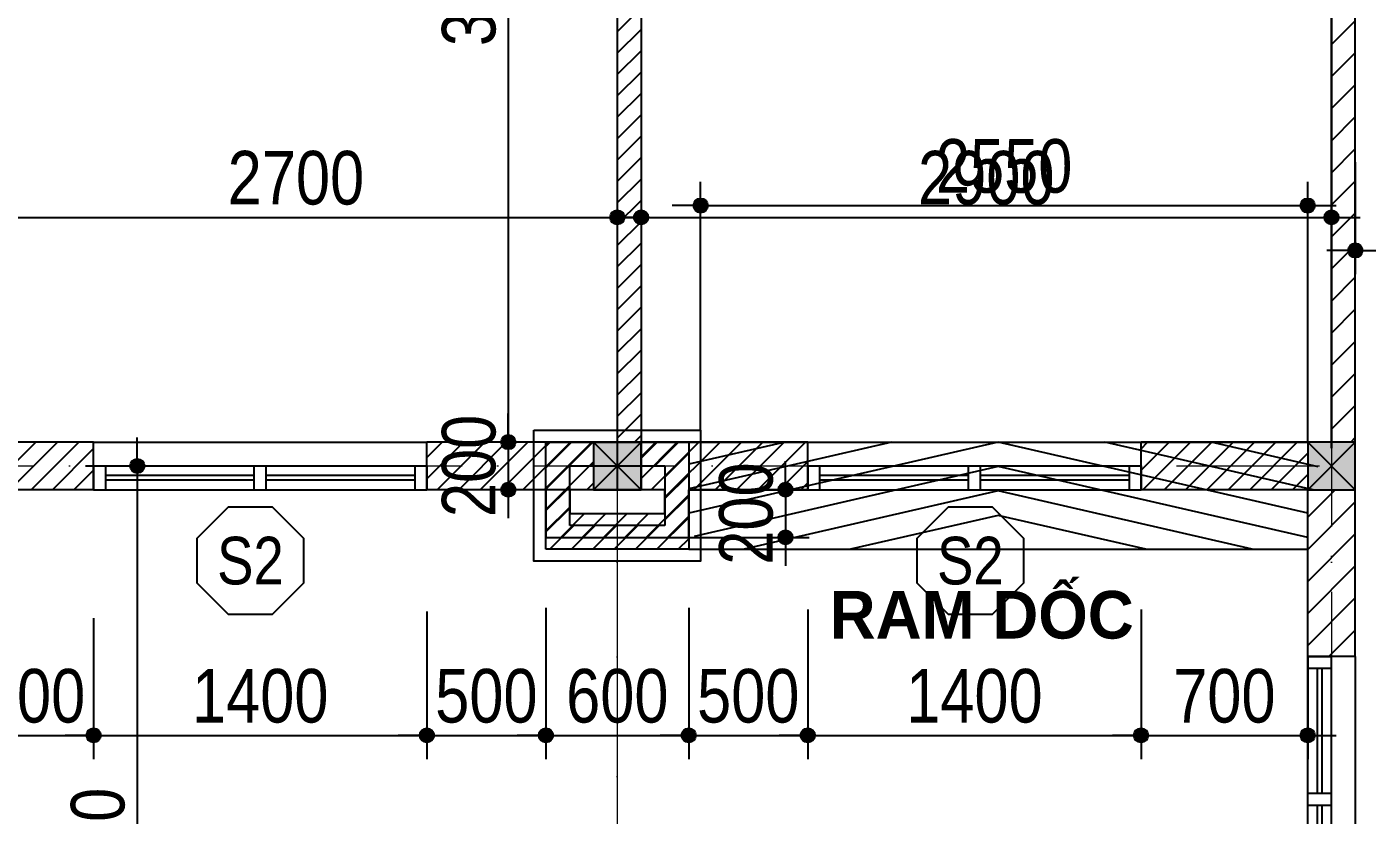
# Model space of a CAD drawing. Header units: millimetres. Extents: x 1201 to 176852, y 279 to 65351.
# Drawn here: x 27449 to 33079, y 11081 to 14392 of the extents above; entities that cross this region are included whole.
import ezdxf
from ezdxf.enums import TextEntityAlignment as Align

# ---------------------------------------------------------------- set-up
doc = ezdxf.new("R2010")
doc.units = ezdxf.units.MM
doc.linetypes.add('ACAD_ISO10W100', pattern=[18, 12, -3, 0, -3])
for name, color, linetype in [('009', 251, 'Continuous'), ('DIM', 1, 'Continuous'), ('DOOR', 20, 'Continuous'), ('HACTH', 8, 'Continuous'), ('MEDIUM', 2, 'Continuous'), ('TAGS', 60, 'Continuous'), ('TEXT', 7, 'Continuous'), ('TUONG', 131, 'Continuous'), ('WALL', 4, 'Continuous')]:
    doc.layers.add(name, color=color, linetype=linetype)
doc.layers.add('NET-THAY', color=2, linetype='Continuous', lineweight=13)
doc.layers.add('TRUC', color=24, linetype='Continuous', lineweight=0)
doc.styles.add('HEL-CONDENSE', font='')
doc.styles.add('SWISS-CONDENSE', font='')
doc.styles.add('VNI-HELVE-CONDENSEN', font='')
doc.styles.get('HEL-CONDENSE').set_extended_font_data('VNI-Helve-Condense')
doc.styles.get('SWISS-CONDENSE').set_extended_font_data('VNI-Swiss-Condense')
doc.styles.get('VNI-HELVE-CONDENSEN').set_extended_font_data('VNI-Helve-Condense')
doc.dimstyles.new('D100', dxfattribs={"dimtxt": 225, "dimasz": 1.2, "dimexe": 100, "dimexo": 0, "dimgap": 50, "dimtad": 1, "dimdec": 0, "dimzin": 13, "dimdsep": 46, "dimtxsty": 'HEL-CONDENSE', "dimblk": 'D50', "dimcen": 0, "dimclrd": 1, "dimclre": 1, "dimclrt": 7, "dimadec": 0, "dimazin": 0, "dimtfac": 1, "dimtdec": 0, "dimtmove": 0, "dimatfit": 3, "dimldrblk": 'D50', "dimfxl": 1, "dimtolj": 1, "dimtzin": 13, "dimarcsym": 0})
pattern_1 = [(45, (-1293072.07, -361212.86), (-44.9012806, 44.9012806), [])]

# ---------------------------------------------------------------- blocks, each defined once
blk = doc.blocks.new('A$C225A2996')
at = {"layer": 'WALL'}
blk.add_hatch(color=4, dxfattribs=at).paths.add_polyline_path([(531.4, 81.6), (731.4, 81.6), (731.4, 281.6), (531.4, 281.6)])
at = {"layer": 'WALL', "color": 4}
for p, q in [((531.4, 281.6), (731.4, 81.6)), ((531.4, 81.6), (731.4, 281.6))]:
    blk.add_line(p, q, dxfattribs=at)
blk.add_lwpolyline([(531.4, 81.6), (731.4, 81.6), (731.4, 281.6), (531.4, 281.6)], close=True, dxfattribs=at)
blk = doc.blocks.new('D50')
at = {"layer": 'DIM'}
blk.add_hatch(color=256, dxfattribs=at).paths.add_polyline_path([(25, 0, 1), (-25, 0, 1)])
blk.add_line((25, 0), (100, 0), dxfattribs=at)
blk.add_circle((0, 0), 25, dxfattribs=at)
blk = doc.blocks.new('*D103')
at = {"layer": 'DEFPOINTS', "color": 0, "transparency": 16777216}
for p in [(32829.1, 13641.4), (30279.1, 12697.7), (32829.1, 12647.7)]:
    blk.add_point(p, dxfattribs=at)
at = {"layer": 'DIM', "color": 1, "lineweight": -2, "transparency": 16777216}
for p, q in [((30279.1, 12697.7), (30279.1, 13741.4)), ((32829.1, 12647.7), (32829.1, 13741.4)), ((30280.3, 13641.4), (32827.9, 13641.4))]:
    blk.add_line(p, q, dxfattribs=at)
at = {"layer": 'DIM', "color": 1, "lineweight": -2, "transparency": 16777216, "xscale": 1.199999999999999, "yscale": 1.199999999999999, "zscale": 1.199999999999999, "rotation": 180}
blk.add_blockref('D50', (30279.1, 13641.4), dxfattribs=at)
at = {"layer": 'DIM', "color": 1, "lineweight": -2, "transparency": 16777216, "xscale": 1.199999999999999, "yscale": 1.199999999999999, "zscale": 1.199999999999999}
blk.add_blockref('D50', (32829.1, 13641.4), dxfattribs=at)
at = {"layer": 'DIM', "color": 7, "transparency": 16777216, "insert": (31554.1, 13806.3), "char_height": 225, "attachment_point": 5, "style": 'HEL-CONDENSE'}
blk.add_mtext('\\A1;2550', dxfattribs=at)
blk = doc.blocks.new('s11')
at = {"layer": 'DOOR'}
for p, q in [((0, 0), (0, -100)), ((1400, 0), (0, 0)), ((50, 0), (50, -100)), ((1350, 0), (1350, -100)), ((1400, 0), (1400, -100)), ((1400, -100), (0, -100))]:
    blk.add_line(p, q, dxfattribs=at)
at = {"layer": 'DOOR', "linetype": 'ByBlock', "lineweight": -2}
for p, q in [((675, -100), (675, 0)), ((725, -100), (725, 0))]:
    blk.add_line(p, q, dxfattribs=at)
at = {"layer": 'DOOR', "color": 251}
for p, q in [((50, -40), (675, -40)), ((725, -40), (1350, -40)), ((50, -60), (675, -60)), ((725, -60), (1350, -60))]:
    blk.add_line(p, q, dxfattribs=at)
blk = doc.blocks.new('A$C1CA434F2')
at = {"layer": 'DOOR'}
for p, q in [((-289.1, -309.3), (-289.1, -409.3)), ((-289.1, -309.3), (2110.9, -309.3)), ((-239.1, -309.3), (-239.1, -409.3)), ((885.9, -309.3), (885.9, -409.3)), ((935.9, -309.3), (935.9, -409.3)), ((1486.2, -309.3), (1486.2, -409.3)), ((1536.2, -309.3), (1536.2, -409.3)), ((2060.9, -309.3), (2060.9, -409.3)), ((2110.9, -309.3), (2110.9, -409.3)), ((-289.1, -409.3), (2110.9, -409.3))]:
    blk.add_line(p, q, dxfattribs=at)
at = {"layer": 'DOOR', "linetype": 'ByBlock', "lineweight": -2}
for p, q in [((285.2, -409.3), (285.2, -309.3)), ((335.2, -409.3), (335.2, -309.3))]:
    blk.add_line(p, q, dxfattribs=at)
at = {"layer": 'DOOR', "color": 251}
for p, q in [((285.2, -349.3), (-239.1, -349.3)), ((285.2, -369.3), (-239.1, -369.3)), ((885.9, -349.3), (335.2, -349.3)), ((885.9, -369.3), (335.2, -369.3)), ((1486.2, -349.3), (935.9, -349.3)), ((1486.2, -369.3), (935.9, -369.3)), ((2060.9, -349.3), (1536.2, -349.3)), ((2060.9, -369.3), (1536.2, -369.3))]:
    blk.add_line(p, q, dxfattribs=at)
blk = doc.blocks.new('KH-CUADI')
at = {"layer": 'TAGS'}
blk.add_lwpolyline([(-124.3, 300), (-300, 124.3), (-300, -124.3), (-124.3, -300), (124.3, -300), (300, -124.3), (300, 124.3), (124.3, 300)], close=True, dxfattribs=at)
at = {"layer": 'TAGS', "style": 'VNI-HELVE-CONDENSEN'}
blk.add_attdef('D', text='', height=300, dxfattribs=at).set_placement((0, 0), align=Align.MIDDLE)
blk = doc.blocks.new('*D673')
at = {"layer": 'DEFPOINTS', "color": 0, "transparency": 16777216}
for p in [(27229.1, 11903.8), (27729.1, 11907.7), (27729.1, 11416)]:
    blk.add_point(p, dxfattribs=at)
at = {"layer": 'DIM', "color": 1, "lineweight": -2, "transparency": 16777216}
for p, q in [((27229.1, 11903.8), (27229.1, 11316)), ((27729.1, 11907.7), (27729.1, 11316)), ((27230.3, 11416), (27727.9, 11416))]:
    blk.add_line(p, q, dxfattribs=at)
at = {"layer": 'DIM', "color": 1, "lineweight": -2, "transparency": 16777216, "xscale": 1.199999999999999, "yscale": 1.199999999999999, "zscale": 1.199999999999999, "rotation": 180}
blk.add_blockref('D50', (27229.1, 11416), dxfattribs=at)
at = {"layer": 'DIM', "color": 1, "lineweight": -2, "transparency": 16777216, "xscale": 1.199999999999999, "yscale": 1.199999999999999, "zscale": 1.199999999999999}
blk.add_blockref('D50', (27729.1, 11416), dxfattribs=at)
at = {"layer": 'DIM', "color": 7, "transparency": 16777216, "insert": (27479.1, 11580.9), "char_height": 225, "attachment_point": 5, "style": 'HEL-CONDENSE'}
blk.add_mtext('\\A1;500', dxfattribs=at)
blk = doc.blocks.new('*D674')
at = {"layer": 'DEFPOINTS', "color": 0, "transparency": 16777216}
for p in [(27729.1, 11907.7), (29129.1, 11935.9), (29129.1, 11416)]:
    blk.add_point(p, dxfattribs=at)
at = {"layer": 'DIM', "color": 1, "lineweight": -2, "transparency": 16777216}
for p, q in [((27729.1, 11907.7), (27729.1, 11316)), ((29129.1, 11935.9), (29129.1, 11316)), ((27730.3, 11416), (29127.9, 11416))]:
    blk.add_line(p, q, dxfattribs=at)
at = {"layer": 'DIM', "color": 1, "lineweight": -2, "transparency": 16777216, "xscale": 1.199999999999999, "yscale": 1.199999999999999, "zscale": 1.199999999999999, "rotation": 180}
blk.add_blockref('D50', (27729.1, 11416), dxfattribs=at)
at = {"layer": 'DIM', "color": 1, "lineweight": -2, "transparency": 16777216, "xscale": 1.199999999999999, "yscale": 1.199999999999999, "zscale": 1.199999999999999}
blk.add_blockref('D50', (29129.1, 11416), dxfattribs=at)
at = {"layer": 'DIM', "color": 7, "transparency": 16777216, "insert": (28429.1, 11580.9), "char_height": 225, "attachment_point": 5, "style": 'HEL-CONDENSE'}
blk.add_mtext('\\A1;1400', dxfattribs=at)
blk = doc.blocks.new('*D675')
at = {"layer": 'DEFPOINTS', "color": 0, "transparency": 16777216}
for p in [(29629.1, 11952.3), (29129.1, 11935.9), (29629.1, 11416)]:
    blk.add_point(p, dxfattribs=at)
at = {"layer": 'DIM', "color": 1, "lineweight": -2, "transparency": 16777216}
for p, q in [((29629.1, 11952.3), (29629.1, 11316)), ((29129.1, 11935.9), (29129.1, 11316)), ((29130.3, 11416), (29627.9, 11416))]:
    blk.add_line(p, q, dxfattribs=at)
at = {"layer": 'DIM', "color": 1, "lineweight": -2, "transparency": 16777216, "xscale": 1.199999999999999, "yscale": 1.199999999999999, "zscale": 1.199999999999999, "rotation": 180}
blk.add_blockref('D50', (29129.1, 11416), dxfattribs=at)
at = {"layer": 'DIM', "color": 1, "lineweight": -2, "transparency": 16777216, "xscale": 1.199999999999999, "yscale": 1.199999999999999, "zscale": 1.199999999999999}
blk.add_blockref('D50', (29629.1, 11416), dxfattribs=at)
at = {"layer": 'DIM', "color": 7, "transparency": 16777216, "insert": (29379.1, 11580.9), "char_height": 225, "attachment_point": 5, "style": 'HEL-CONDENSE'}
blk.add_mtext('\\A1;500', dxfattribs=at)
blk = doc.blocks.new('*D676')
at = {"layer": 'DEFPOINTS', "color": 0, "transparency": 16777216}
for p in [(29629.1, 11952.3), (30229.1, 11952.3), (30229.1, 11416)]:
    blk.add_point(p, dxfattribs=at)
at = {"layer": 'DIM', "color": 1, "lineweight": -2, "transparency": 16777216}
for p, q in [((29629.1, 11952.3), (29629.1, 11316)), ((30229.1, 11952.3), (30229.1, 11316)), ((29630.3, 11416), (30227.9, 11416))]:
    blk.add_line(p, q, dxfattribs=at)
at = {"layer": 'DIM', "color": 1, "lineweight": -2, "transparency": 16777216, "xscale": 1.199999999999999, "yscale": 1.199999999999999, "zscale": 1.199999999999999, "rotation": 180}
blk.add_blockref('D50', (29629.1, 11416), dxfattribs=at)
at = {"layer": 'DIM', "color": 1, "lineweight": -2, "transparency": 16777216, "xscale": 1.199999999999999, "yscale": 1.199999999999999, "zscale": 1.199999999999999}
blk.add_blockref('D50', (30229.1, 11416), dxfattribs=at)
at = {"layer": 'DIM', "color": 7, "transparency": 16777216, "insert": (29929.1, 11580.9), "char_height": 225, "attachment_point": 5, "style": 'HEL-CONDENSE'}
blk.add_mtext('\\A1;600', dxfattribs=at)
blk = doc.blocks.new('*D677')
at = {"layer": 'DEFPOINTS', "color": 0, "transparency": 16777216}
for p in [(30229.1, 11952.3), (30729.1, 11944.4), (30729.1, 11416)]:
    blk.add_point(p, dxfattribs=at)
at = {"layer": 'DIM', "color": 1, "lineweight": -2, "transparency": 16777216}
for p, q in [((30229.1, 11952.3), (30229.1, 11316)), ((30729.1, 11944.4), (30729.1, 11316)), ((30230.3, 11416), (30727.9, 11416))]:
    blk.add_line(p, q, dxfattribs=at)
at = {"layer": 'DIM', "color": 1, "lineweight": -2, "transparency": 16777216, "xscale": 1.199999999999999, "yscale": 1.199999999999999, "zscale": 1.199999999999999, "rotation": 180}
blk.add_blockref('D50', (30229.1, 11416), dxfattribs=at)
at = {"layer": 'DIM', "color": 1, "lineweight": -2, "transparency": 16777216, "xscale": 1.199999999999999, "yscale": 1.199999999999999, "zscale": 1.199999999999999}
blk.add_blockref('D50', (30729.1, 11416), dxfattribs=at)
at = {"layer": 'DIM', "color": 7, "transparency": 16777216, "insert": (30479.1, 11580.9), "char_height": 225, "attachment_point": 5, "style": 'HEL-CONDENSE'}
blk.add_mtext('\\A1;500', dxfattribs=at)
blk = doc.blocks.new('*D678')
at = {"layer": 'DEFPOINTS', "color": 0, "transparency": 16777216}
for p in [(30729.1, 11944.4), (32129.1, 11944.4), (32129.1, 11416)]:
    blk.add_point(p, dxfattribs=at)
at = {"layer": 'DIM', "color": 1, "lineweight": -2, "transparency": 16777216}
for p, q in [((30729.1, 11944.4), (30729.1, 11316)), ((32129.1, 11944.4), (32129.1, 11316)), ((30730.3, 11416), (32127.9, 11416))]:
    blk.add_line(p, q, dxfattribs=at)
at = {"layer": 'DIM', "color": 1, "lineweight": -2, "transparency": 16777216, "xscale": 1.199999999999999, "yscale": 1.199999999999999, "zscale": 1.199999999999999, "rotation": 180}
blk.add_blockref('D50', (30729.1, 11416), dxfattribs=at)
at = {"layer": 'DIM', "color": 1, "lineweight": -2, "transparency": 16777216, "xscale": 1.199999999999999, "yscale": 1.199999999999999, "zscale": 1.199999999999999}
blk.add_blockref('D50', (32129.1, 11416), dxfattribs=at)
at = {"layer": 'DIM', "color": 7, "transparency": 16777216, "insert": (31429.1, 11580.9), "char_height": 225, "attachment_point": 5, "style": 'HEL-CONDENSE'}
blk.add_mtext('\\A1;1400', dxfattribs=at)
blk = doc.blocks.new('*D679')
at = {"layer": 'DEFPOINTS', "color": 0, "transparency": 16777216}
for p in [(32129.1, 11944.4), (32829.1, 11747.7), (32829.1, 11416)]:
    blk.add_point(p, dxfattribs=at)
at = {"layer": 'DIM', "color": 1, "lineweight": -2, "transparency": 16777216}
for p, q in [((32129.1, 11944.4), (32129.1, 11316)), ((32829.1, 11747.7), (32829.1, 11316)), ((32130.3, 11416), (32827.9, 11416))]:
    blk.add_line(p, q, dxfattribs=at)
at = {"layer": 'DIM', "color": 1, "lineweight": -2, "transparency": 16777216, "xscale": 1.199999999999999, "yscale": 1.199999999999999, "zscale": 1.199999999999999, "rotation": 180}
blk.add_blockref('D50', (32129.1, 11416), dxfattribs=at)
at = {"layer": 'DIM', "color": 1, "lineweight": -2, "transparency": 16777216, "xscale": 1.199999999999999, "yscale": 1.199999999999999, "zscale": 1.199999999999999}
blk.add_blockref('D50', (32829.1, 11416), dxfattribs=at)
at = {"layer": 'DIM', "color": 7, "transparency": 16777216, "insert": (32479.1, 11580.9), "char_height": 225, "attachment_point": 5, "style": 'HEL-CONDENSE'}
blk.add_mtext('\\A1;700', dxfattribs=at)
blk = doc.blocks.new('*D693')
at = {"layer": 'DEFPOINTS', "color": 0, "transparency": 16777216}
for p in [(29619.9, 16547.7), (29471.2, 12647.7), (29671.8, 12647.7)]:
    blk.add_point(p, dxfattribs=at)
at = {"layer": 'DIM', "color": 1, "lineweight": -2, "transparency": 16777216}
for p, q in [((29619.9, 16547.7), (29371.2, 16547.7)), ((29471.2, 16546.5), (29471.2, 12648.9)), ((29671.8, 12647.7), (29371.2, 12647.7))]:
    blk.add_line(p, q, dxfattribs=at)
at = {"layer": 'DIM', "color": 1, "lineweight": -2, "transparency": 16777216, "xscale": 1.199999999999999, "yscale": 1.199999999999999, "zscale": 1.199999999999999}
for p, rotation in [((29471.2, 16547.7), 90), ((29471.2, 12647.7), 270)]:
    blk.add_blockref('D50', p, dxfattribs=dict(at, rotation=rotation))
at = {"layer": 'DIM', "color": 7, "transparency": 16777216, "insert": (29306.3, 14597.7), "char_height": 225, "attachment_point": 5, "rotation": 90, "style": 'HEL-CONDENSE'}
blk.add_mtext('\\A1;3900', dxfattribs=at)
blk = doc.blocks.new('*D694')
at = {"layer": 'DEFPOINTS', "color": 0, "transparency": 16777216}
for p in [(29671.8, 12647.7), (29471.2, 12447.7), (29778.8, 12447.7)]:
    blk.add_point(p, dxfattribs=at)
at = {"layer": 'DIM', "color": 1, "lineweight": -2, "transparency": 16777216}
for p, q in [((29671.8, 12647.7), (29371.2, 12647.7)), ((29471.2, 12646.5), (29471.2, 12448.9)), ((29778.8, 12447.7), (29371.2, 12447.7))]:
    blk.add_line(p, q, dxfattribs=at)
at = {"layer": 'DIM', "color": 1, "lineweight": -2, "transparency": 16777216, "xscale": 1.199999999999999, "yscale": 1.199999999999999, "zscale": 1.199999999999999}
for p, rotation in [((29471.2, 12647.7), 90), ((29471.2, 12447.7), 270)]:
    blk.add_blockref('D50', p, dxfattribs=dict(at, rotation=rotation))
at = {"layer": 'DIM', "color": 7, "transparency": 16777216, "insert": (29306.3, 12547.7), "char_height": 225, "attachment_point": 5, "rotation": 90, "style": 'HEL-CONDENSE'}
blk.add_mtext('\\A1;200', dxfattribs=at)
blk = doc.blocks.new('*D519')
at = {"layer": 'DEFPOINTS', "color": 0, "transparency": 16777216}
for p in [(27695.3, 12547.7), (27533, 10447.7), (27912.7, 10447.7)]:
    blk.add_point(p, dxfattribs=at)
at = {"layer": 'DIM', "color": 1, "lineweight": -2, "transparency": 16777216}
for p, q in [((27695.3, 12547.7), (28012.7, 12547.7)), ((27912.7, 12546.5), (27912.7, 10448.9)), ((27533, 10447.7), (28012.7, 10447.7))]:
    blk.add_line(p, q, dxfattribs=at)
at = {"layer": 'DIM', "color": 1, "lineweight": -2, "transparency": 16777216, "xscale": 1.199999999999999, "yscale": 1.199999999999999, "zscale": 1.199999999999999}
for p, rotation in [((27912.7, 12547.7), 90), ((27912.7, 10447.7), 270)]:
    blk.add_blockref('D50', p, dxfattribs=dict(at, rotation=rotation))
at = {"layer": 'DIM', "color": 7, "transparency": 16777216, "insert": (27747.8, 10909.4), "char_height": 225, "attachment_point": 5, "rotation": 90, "style": 'HEL-CONDENSE'}
blk.add_mtext('\\A1;2100', dxfattribs=at)
blk = doc.blocks.new('*D547')
at = {"layer": 'DEFPOINTS', "color": 0, "linetype": 'Continuous', "transparency": 16777216}
for p in [(30229.1, 12447.7), (30229.1, 12247.7), (30635.6, 12247.7)]:
    blk.add_point(p, dxfattribs=at)
at = {"layer": 'DIM', "color": 1, "linetype": 'Continuous', "lineweight": -2, "transparency": 16777216}
for p, q in [((30229.1, 12447.7), (30735.6, 12447.7)), ((30635.6, 12446.5), (30635.6, 12248.9)), ((30229.1, 12247.7), (30735.6, 12247.7))]:
    blk.add_line(p, q, dxfattribs=at)
at = {"layer": 'DIM', "color": 1, "linetype": 'Continuous', "lineweight": -2, "transparency": 16777216, "xscale": 1.199999999999999, "yscale": 1.199999999999999, "zscale": 1.199999999999999}
for p, rotation in [((30635.6, 12447.7), 90), ((30635.6, 12247.7), 270)]:
    blk.add_blockref('D50', p, dxfattribs=dict(at, rotation=rotation))
at = {"layer": 'DIM', "color": 7, "linetype": 'Continuous', "transparency": 16777216, "insert": (30470.7, 12347.7), "char_height": 225, "attachment_point": 5, "rotation": 90, "style": 'HEL-CONDENSE'}
blk.add_mtext('\\A1;200', dxfattribs=at)
blk = doc.blocks.new('*D586')
at = {"layer": 'DEFPOINTS', "color": 0, "transparency": 16777216}
for p in [(27229.1, 13874.7), (29929.1, 13874.7), (29929.1, 13591.9)]:
    blk.add_point(p, dxfattribs=at)
at = {"layer": 'DIM', "color": 1, "lineweight": -2, "transparency": 16777216}
for p, q in [((27229.1, 13874.7), (27229.1, 13491.9)), ((29929.1, 13874.7), (29929.1, 13491.9)), ((27230.3, 13591.9), (29927.9, 13591.9))]:
    blk.add_line(p, q, dxfattribs=at)
at = {"layer": 'DIM', "color": 1, "lineweight": -2, "transparency": 16777216, "xscale": 1.199999999999999, "yscale": 1.199999999999999, "zscale": 1.199999999999999, "rotation": 180}
blk.add_blockref('D50', (27229.1, 13591.9), dxfattribs=at)
at = {"layer": 'DIM', "color": 1, "lineweight": -2, "transparency": 16777216, "xscale": 1.199999999999999, "yscale": 1.199999999999999, "zscale": 1.199999999999999}
blk.add_blockref('D50', (29929.1, 13591.9), dxfattribs=at)
at = {"layer": 'DIM', "color": 7, "transparency": 16777216, "insert": (28579.1, 13756.8), "char_height": 225, "attachment_point": 5, "style": 'HEL-CONDENSE'}
blk.add_mtext('\\A1;2700', dxfattribs=at)
blk = doc.blocks.new('*D587')
at = {"layer": 'DEFPOINTS', "color": 0, "transparency": 16777216}
for p in [(30029.1, 13853.2), (32929.1, 13853.2), (32929.1, 13591.9)]:
    blk.add_point(p, dxfattribs=at)
at = {"layer": 'DIM', "color": 1, "lineweight": -2, "transparency": 16777216}
for p, q in [((30029.1, 13853.2), (30029.1, 13491.9)), ((32929.1, 13853.2), (32929.1, 13491.9)), ((30030.3, 13591.9), (32927.9, 13591.9))]:
    blk.add_line(p, q, dxfattribs=at)
at = {"layer": 'DIM', "color": 1, "lineweight": -2, "transparency": 16777216, "xscale": 1.199999999999999, "yscale": 1.199999999999999, "zscale": 1.199999999999999, "rotation": 180}
blk.add_blockref('D50', (30029.1, 13591.9), dxfattribs=at)
at = {"layer": 'DIM', "color": 1, "lineweight": -2, "transparency": 16777216, "xscale": 1.199999999999999, "yscale": 1.199999999999999, "zscale": 1.199999999999999}
blk.add_blockref('D50', (32929.1, 13591.9), dxfattribs=at)
at = {"layer": 'DIM', "color": 7, "transparency": 16777216, "insert": (31479.1, 13756.8), "char_height": 225, "attachment_point": 5, "style": 'HEL-CONDENSE'}
blk.add_mtext('\\A1;2900', dxfattribs=at)
blk = doc.blocks.new('*D589')
at = {"layer": 'DEFPOINTS', "color": 0, "transparency": 16777216}
for p in [(33029.1, 13823.6), (38829.1, 13823.6), (38829.1, 13452.9)]:
    blk.add_point(p, dxfattribs=at)
at = {"layer": 'DIM', "color": 1, "lineweight": -2, "transparency": 16777216}
for p, q in [((33029.1, 13823.6), (33029.1, 13352.9)), ((38829.1, 13823.6), (38829.1, 13352.9)), ((33030.3, 13452.9), (38827.9, 13452.9))]:
    blk.add_line(p, q, dxfattribs=at)
at = {"layer": 'DIM', "color": 1, "lineweight": -2, "transparency": 16777216, "xscale": 1.199999999999999, "yscale": 1.199999999999999, "zscale": 1.199999999999999, "rotation": 180}
blk.add_blockref('D50', (33029.1, 13452.9), dxfattribs=at)
at = {"layer": 'DIM', "color": 1, "lineweight": -2, "transparency": 16777216, "xscale": 1.199999999999999, "yscale": 1.199999999999999, "zscale": 1.199999999999999}
blk.add_blockref('D50', (38829.1, 13452.9), dxfattribs=at)
at = {"layer": 'DIM', "color": 7, "transparency": 16777216, "insert": (35929.1, 13617.8), "char_height": 225, "attachment_point": 5, "style": 'HEL-CONDENSE'}
blk.add_mtext('\\A1;5800', dxfattribs=at)

msp = doc.modelspace()

# ---------------------------------------------------------------- hatches: boundary and pattern name
at = {"layer": '009'}
h = msp.add_hatch(dxfattribs=at)
h.set_pattern_fill('ANSI31', color=256, scale=20, style=0)
h.set_pattern_definition(pattern_1)
h.paths.add_polyline_path([(15029.078, 18547.694), (15029.078, 18447.694), (18729.078, 18447.694), (18729.078, 18547.694)])
h.paths.add_polyline_path([(19929.078, 18547.694), (19929.078, 18447.694), (20329.078, 18447.694), (20329.078, 18547.694)])
h.paths.add_polyline_path([(20529.078, 19935.15), (20429.078, 19886.693), (20429.078, 18647.694), (20529.078, 18647.694)])
h.paths.add_polyline_path([(20529.078, 22447.694), (20429.078, 22447.694), (20429.078, 19886.693), (20529.078, 19935.15)])
h.paths.add_polyline_path([(20729.078, 22647.694), (20729.078, 22847.694), (20129.078, 22847.694), (20129.078, 22647.694), (19879.078, 22647.694), (19879.078, 22447.694), (20329.078, 22447.694), (20329.078, 22647.694), (20229.078, 22647.694), (20229.078, 22747.694), (20629.078, 22747.694), (20629.078, 22647.694), (20529.078, 22647.694), (20529.078, 22447.694), (21079.078, 22447.694), (21079.078, 22647.694)])
h.paths.add_polyline_path([(18479.078, 22447.694), (18479.078, 22647.694), (18229.078, 22647.694), (18229.078, 22847.694), (17629.078, 22847.694), (17629.078, 22647.694), (17129.078, 22647.694), (17129.078, 22447.694)])
h.paths.add_polyline_path([(18129.078, 22647.694), (18129.078, 22747.694), (17729.078, 22747.694), (17729.078, 22647.694)], flags=17)
h.paths.add_polyline_path([(23779.078, 22647.694), (23779.078, 22447.694), (24329.078, 22447.694), (24329.078, 22647.694), (24229.078, 22647.694), (24229.078, 22747.694), (24629.078, 22747.694), (24629.078, 22647.694), (24529.078, 22647.694), (24529.078, 22447.694), (24979.078, 22447.694), (24979.078, 22647.694), (24729.078, 22647.694), (24729.078, 22847.694), (24129.078, 22847.694), (24129.078, 22647.694)])
h.paths.add_polyline_path([(24329.078, 18647.694), (24429.078, 18647.694), (24429.078, 22447.694), (24329.078, 22447.694)])
h.paths.add_polyline_path([(24529.078, 18547.694), (24529.078, 18447.694), (24929.078, 18447.694), (24929.078, 18547.694)])
h.paths.add_polyline_path([(29829.078, 18447.694), (29829.078, 18547.694), (26129.078, 18547.694), (26129.078, 18447.694)])
h.paths.add_polyline_path([(27229.078, 22647.694), (27229.078, 22847.694), (26629.078, 22847.694), (26629.078, 22647.694), (26379.078, 22647.694), (26379.078, 22447.694), (27729.078, 22447.694), (27729.078, 22647.694)])
h.paths.add_polyline_path([(27129.078, 22647.694), (27129.078, 22747.694), (26729.078, 22747.694), (26729.078, 22647.694)], flags=17)
h.paths.add_polyline_path([(30729.078, 22447.694), (30729.078, 22647.694), (30229.078, 22647.694), (30229.078, 22847.694), (29629.078, 22847.694), (29629.078, 22647.694), (29129.078, 22647.694), (29129.078, 22447.694), (29829.078, 22447.694), (29829.078, 22647.694), (29729.078, 22647.694), (29729.078, 22747.694), (30129.078, 22747.694), (30129.078, 22647.694), (30029.078, 22647.694), (30029.078, 22447.694)])
h.paths.add_polyline_path([(25529.078, 16647.694), (25529.078, 16547.694), (27129.078, 16547.694), (27129.078, 12647.694), (26479.078, 12647.694), (26479.078, 12447.694), (26629.078, 12447.694), (26629.078, 12247.694), (27229.078, 12247.694), (27229.078, 12447.694), (27729.078, 12447.694), (27729.078, 12647.694), (27229.078, 12647.694), (27229.078, 16547.694), (27329.078, 16547.694), (27329.078, 16647.694)])
h.paths.add_polyline_path([(27129.078, 12447.694), (26729.078, 12447.694), (26729.078, 12347.694), (27129.078, 12347.694)], flags=17)
h.paths.add_polyline_path([(24429.078, 16447.694), (24329.078, 16447.694), (24329.078, 12647.694), (24429.078, 12647.694)])
h.paths.add_polyline_path([(20529.078, 12647.694), (20529.078, 12447.694), (20929.078, 12447.694), (20929.078, 12647.694)])
h.paths.add_polyline_path([(19779.078, 12647.694), (19779.078, 12447.694), (19929.078, 12447.694), (19929.078, 12247.694), (20529.078, 12247.694), (20529.078, 12447.694), (20429.078, 12447.694), (20429.078, 12347.694), (20029.078, 12347.694), (20029.078, 12447.694), (20329.078, 12447.694), (20329.078, 12647.694)])
h.paths.add_polyline_path([(29135.149, 18232.344), (29135.149, 18763.044), (29477.449, 18763.044), (29477.449, 18232.344)], flags=9)
h = msp.add_hatch(dxfattribs=at)
h.set_pattern_fill('ANSI31', color=256, scale=20, style=0)
h.set_pattern_definition(pattern_1)
h.paths.add_polyline_path([(24829.078, 12447.694), (24829.078, 12347.694), (24429.078, 12347.694), (24429.078, 12447.694), (24329.078, 12447.694), (24329.078, 12247.694), (24929.078, 12247.694), (24929.078, 12447.694), (25079.078, 12447.694), (25079.078, 12647.694), (24529.078, 12647.694), (24529.078, 12447.694)])
h.paths.add_polyline_path([(24329.078, 12447.694), (24329.078, 12647.694), (23929.078, 12647.694), (23929.078, 12447.694)])
h.paths.add_polyline_path([(29829.078, 12647.694), (29129.078, 12647.694), (29129.078, 12447.694), (29629.078, 12447.694), (29629.078, 12247.694), (30229.078, 12247.694), (30229.078, 12447.694), (30729.078, 12447.694), (30729.078, 12647.694), (30029.078, 12647.694), (30029.078, 12447.694), (30129.078, 12447.694), (30129.078, 12347.694), (29729.078, 12347.694), (29729.078, 12447.694), (29829.078, 12447.694)])
h.paths.add_polyline_path([(32129.078, 12647.694), (32129.078, 12447.694), (32829.078, 12447.694), (32829.078, 12647.694)])
h.paths.add_polyline_path([(29929.078, 12647.694), (30029.078, 12647.694), (30029.078, 16447.694), (29929.078, 16447.694)])
h.paths.add_polyline_path([(31029.078, 16647.694), (31029.078, 16547.694), (32829.078, 16547.694), (32829.078, 16647.694)])
h.paths.add_polyline_path([(29829.078, 16547.694), (29829.078, 16647.694), (28229.078, 16647.694), (28229.078, 16547.694)])
h.paths.add_polyline_path([(29135.149, 12277.844), (29135.149, 12817.544), (29477.449, 12817.544), (29477.449, 12277.844)], flags=9)
h.paths.add_polyline_path([(30299.511, 12077.844), (30299.511, 12617.544), (30641.811, 12617.544), (30641.811, 12077.844)], flags=9)
h.paths.add_polyline_path([(29135.149, 16332.344), (29135.149, 16863.044), (29477.449, 16863.044), (29477.449, 16332.344)], flags=9)
h = msp.add_hatch(dxfattribs=at)
h.set_pattern_fill('ANSI31', color=256, scale=30, style=0)
h.set_pattern_definition([(45, (-1293072.07, -361212.86), (-67.351921, 67.351921), [])])
h.paths.add_polyline_path([(33029.078, 16447.694), (32929.078, 16447.694), (32929.078, 12647.694), (33029.078, 12647.694)])
h.paths.add_polyline_path([(33029.078, 12447.694), (32829.078, 12447.694), (32829.078, 11747.694), (33029.078, 11747.694)])
h = msp.add_hatch(dxfattribs=at)
h.set_pattern_fill('ANSI31', color=256, scale=20, style=0)
h.set_pattern_definition([(45, (-1293494.614, -402769.946), (-44.9012806, 44.9012806), [])])
h.paths.add_polyline_path([(29629.078, 12197.694), (30229.078, 12197.694), (30229.078, 12647.694), (30029.078, 12647.694), (30029.078, 12547.694), (30129.078, 12547.694), (30129.078, 12297.694), (29729.078, 12297.694), (29729.078, 12547.694), (29829.078, 12547.694), (29829.078, 12647.694), (29629.078, 12647.694)])
h.paths.add_polyline_path([(26629.078, 12647.694), (26629.078, 12197.694), (27229.078, 12197.694), (27229.078, 12647.694)])
h.paths.add_polyline_path([(27129.078, 12547.694), (27129.078, 12297.694), (26729.078, 12297.694), (26729.078, 12547.694)], flags=16)
h.paths.add_polyline_path([(24829.078, 12547.694), (24829.078, 12297.694), (24429.078, 12297.694), (24429.078, 12447.694), (24329.078, 12447.694), (24329.078, 12197.694), (24929.078, 12197.694), (24929.078, 12647.694), (24529.078, 12647.694), (24529.078, 12547.694)])

# ---------------------------------------------------------------- linework, layer by layer
at = {"layer": 'HACTH'}
for points in [[(30229.078, 12647.694), (32829.078, 12647.694)], [(32829.078, 12349.494), (31529.078, 12647.694), (30229.078, 12349.494)], [(31081.806, 12647.694), (30229.078, 12452.091)], [(30634.535, 12647.694), (30229.078, 12554.689)], [(32851.436, 12446.963), (31976.35, 12647.694)], [(32873.794, 12544.432), (32423.621, 12647.694)], [(32829.078, 12246.897), (31529.078, 12545.097), (30251.436, 12252.026)], [(32596.307, 12197.694), (31529.078, 12442.5), (30461.849, 12197.694)], [(32149.035, 12197.694), (31529.078, 12339.903), (30909.121, 12197.694)], [(30229.078, 12197.694), (32829.078, 12197.694)]]:
    msp.add_lwpolyline(points, dxfattribs=at)
at = {"layer": 'MEDIUM'}
for p, q in [((27729.078, 12647.694), (29129.078, 12647.694)), ((30729.078, 12647.694), (32129.078, 12647.694)), ((33029.078, 11747.694), (33029.078, 9347.694))]:
    msp.add_line(p, q, dxfattribs=at)
at = {"layer": 'NET-THAY'}
msp.add_line((33029.078, 11747.694), (33029.078, 9347.694), dxfattribs=at)
at = {"layer": 'NET-THAY', "linetype": 'ByBlock', "lineweight": -2}
msp.add_lwpolyline([(29579.078, 12697.694), (30279.078, 12697.694), (30279.078, 12147.694), (29579.078, 12147.694)], close=True, dxfattribs=at)
at = {"layer": 'TRUC', "linetype": 'ACAD_ISO10W100', "ltscale": 50}
for points in [[(32929.078, 24619.951), (32929.078, 3517.922)], [(32929.078, 24619.951), (32929.078, 3517.922)], [(29929.078, 24594.951), (29929.078, 3517.922)], [(32929.078, 24594.951), (32929.078, 3517.922)], [(32929.078, 24594.951), (32929.078, 3517.922)], [(29929.078, 22397.694), (29929.078, 3517.922)], [(3475.094, 12547.694), (41245.405, 12547.694)], [(3475.094, 12547.694), (41245.405, 12547.694)]]:
    msp.add_lwpolyline(points, dxfattribs=at)
at = {"layer": 'TUONG', "color": 4}
msp.add_line((29929.078, 16547.694), (29929.078, 12597.694), dxfattribs=at)
at = {"layer": 'TUONG'}
for p, q in [((27729.078, 12447.694), (27729.078, 12647.694)), ((29129.078, 12447.694), (29129.078, 12647.694)), ((29629.078, 12197.694), (29629.078, 12647.694)), ((29629.078, 12647.694), (30229.078, 12647.694)), ((30229.078, 12647.694), (30229.078, 12197.694)), ((30729.078, 12447.694), (30729.078, 12647.694)), ((32129.078, 12447.694), (32129.078, 12647.694)), ((29729.078, 12297.694), (29729.078, 12547.694)), ((29729.078, 12547.694), (30129.078, 12547.694)), ((30129.078, 12547.694), (30129.078, 12297.694)), ((30129.078, 12297.694), (29729.078, 12297.694)), ((30229.078, 12197.694), (29629.078, 12197.694)), ((33029.078, 11747.694), (32829.078, 11747.694))]:
    msp.add_line(p, q, dxfattribs=at)
for points in [[(32929.078, 12622.694), (32929.078, 16647.694)], [(33029.078, 12622.694), (33029.078, 16647.694)], [(29929.078, 16547.694), (29929.078, 12447.694)], [(30029.078, 16547.694), (30029.078, 12447.694)], [(32929.078, 16547.694), (32929.078, 12622.694)], [(27729.078, 12647.694), (27229.078, 12647.694)], [(30729.078, 12647.694), (29129.078, 12647.694)], [(33029.078, 11747.694), (33029.078, 12647.694), (32129.078, 12647.694)], [(27729.078, 12447.694), (27229.078, 12447.694)], [(29629.078, 12447.694), (29129.078, 12447.694)], [(29629.078, 12447.694), (29629.078, 12247.694), (30229.078, 12247.694), (30229.078, 12447.694)], [(30129.078, 12447.694), (29729.078, 12447.694)], [(29729.078, 12447.694), (29729.078, 12347.694), (30129.078, 12347.694), (30129.078, 12447.694)], [(30729.078, 12447.694), (30229.078, 12447.694)], [(32829.078, 11747.694), (32829.078, 12447.694), (32129.078, 12447.694)]]:
    msp.add_lwpolyline(points, dxfattribs=at)

# ---------------------------------------------------------------- block references
at = {"layer": 'DOOR', "xscale": -1}
for p in [(29129.078, 12547.694), (32129.078, 12547.694)]:
    msp.add_blockref('s11', p, dxfattribs=at)
at = {"layer": 'DOOR', "rotation": 90}
msp.add_blockref('A$C1CA434F2', (32519.794, 9636.789), dxfattribs=at)
at = {"layer": 'TAGS', "linetype": 'Continuous'}
ref = msp.add_blockref('KH-CUADI', (28387.972, 12150.214), dxfattribs=dict(at, xscale=0.75, yscale=0.75, zscale=0.75, rotation=180))
ref.add_attrib('D', 'S2', dxfattribs={"color": 7, "height": 200, "style": 'VNI-HELVE-CONDENSEN'}).set_placement((28387.972, 12150.214), align=Align.MIDDLE)
ref = msp.add_blockref('KH-CUADI', (31412.188, 12150.214), dxfattribs=dict(at, xscale=0.75, yscale=0.75, zscale=0.75, rotation=180))
ref.add_attrib('D', 'S2', dxfattribs={"color": 7, "height": 200, "style": 'VNI-HELVE-CONDENSEN'}).set_placement((31412.188, 12150.214), align=Align.MIDDLE)
at = {"layer": 'TUONG', "color": 4}
for p in [(29297.688, 12366.061), (29297.688, 12366.061), (32297.688, 12366.061), (32297.688, 12366.061)]:
    msp.add_blockref('A$C225A2996', p, dxfattribs=at)

# ---------------------------------------------------------------- texts
at = {"layer": 'TEXT', "linetype": 'ByBlock', "lineweight": -2, "insert": (30820.908, 12022.638), "char_height": 200, "attachment_point": 1, "style": 'SWISS-CONDENSE'}
msp.add_mtext('{\\fVNI-Avo|b1|i0|c0|p2;RAM DOÁC }', dxfattribs=at)

# ---------------------------------------------------------------- dimensions: what is measured, and where the dimension line sits
at = {"layer": 'DIM'}
dim = msp.add_linear_dim(base=(29471.199, 12647.694), p1=(29619.948, 16547.694), p2=(29671.82, 12647.694), angle=90, dimstyle='D100', override={"dimtmove": 1}, dxfattribs=at)
dim.commit()
dim.dimension.update_dxf_attribs({"geometry": '*D693', "text_midpoint": (29306.299, 14597.694)})
for base, p1, p2, picture, middle in [((32829.078, 13641.406), (30279.078, 12697.694), (32829.078, 12647.694), '*D103', (31554.078, 13806.306)), ((29929.078, 13591.93), (27229.078, 13874.696), (29929.078, 13874.696), '*D586', (28579.078, 13756.83)), ((32929.078, 13591.93), (30029.078, 13853.232), (32929.078, 13853.232), '*D587', (31479.078, 13756.83)), ((38829.078, 13452.855), (33029.078, 13823.617), (38829.078, 13823.617), '*D589', (35929.078, 13617.755)), ((30229.078, 11415.964), (29629.078, 11952.341), (30229.078, 11952.341), '*D676', (29929.078, 11580.864)), ((32129.078, 11415.964), (30729.078, 11944.351), (32129.078, 11944.351), '*D678', (31429.078, 11580.864)), ((32829.078, 11415.964), (32129.078, 11944.351), (32829.078, 11747.694), '*D679', (32479.078, 11580.864)), ((29129.078, 11415.964), (27729.078, 11907.691), (29129.078, 11935.905), '*D674', (28429.078, 11580.864))]:
    dim = msp.add_linear_dim(base=base, p1=p1, p2=p2, dimstyle='D100', override={"dimtmove": 1}, dxfattribs=at)
    dim.commit()
    dim.dimension.update_dxf_attribs({"geometry": picture, "text_midpoint": middle})
dim = msp.add_linear_dim(base=(29471.199, 12447.694), p1=(29671.82, 12647.694), p2=(29778.834, 12447.694), angle=90, dimstyle='D100', override={"dimtmove": 1}, dxfattribs=at)
dim.commit()
dim.dimension.update_dxf_attribs({"geometry": '*D694', "text_midpoint": (29471.199, 12547.694), "dimtype": 160})
dim = msp.add_linear_dim(base=(27912.694, 10447.694), p1=(27695.305, 12547.694), p2=(27533.024, 10447.694), angle=90, dimstyle='D100', dxfattribs=at)
dim.commit()
dim.dimension.update_dxf_attribs({"geometry": '*D519', "text_midpoint": (27912.694, 10909.359), "dimtype": 160})
at = {"layer": 'DIM', "linetype": 'Continuous'}
dim = msp.add_linear_dim(base=(30635.561, 12247.694), p1=(30229.078, 12447.694), p2=(30229.078, 12247.694), angle=90, dimstyle='D100', dxfattribs=at)
dim.commit()
dim.dimension.update_dxf_attribs({"geometry": '*D547', "text_midpoint": (30635.561, 12347.694), "dimtype": 160})
at = {"layer": 'DIM'}
for base, p1, p2, picture, middle in [((29629.078, 11415.964), (29129.078, 11935.905), (29629.078, 11952.341), '*D675', (29379.078, 11415.964)), ((30729.078, 11415.964), (30229.078, 11952.341), (30729.078, 11944.351), '*D677', (30479.078, 11415.964)), ((27729.078, 11415.964), (27229.078, 11903.837), (27729.078, 11907.691), '*D673', (27479.078, 11415.964))]:
    dim = msp.add_linear_dim(base=base, p1=p1, p2=p2, dimstyle='D100', override={"dimtmove": 1}, dxfattribs=at)
    dim.commit()
    dim.dimension.update_dxf_attribs({"geometry": picture, "text_midpoint": middle, "dimtype": 160})

doc.saveas('drawing.dxf')
